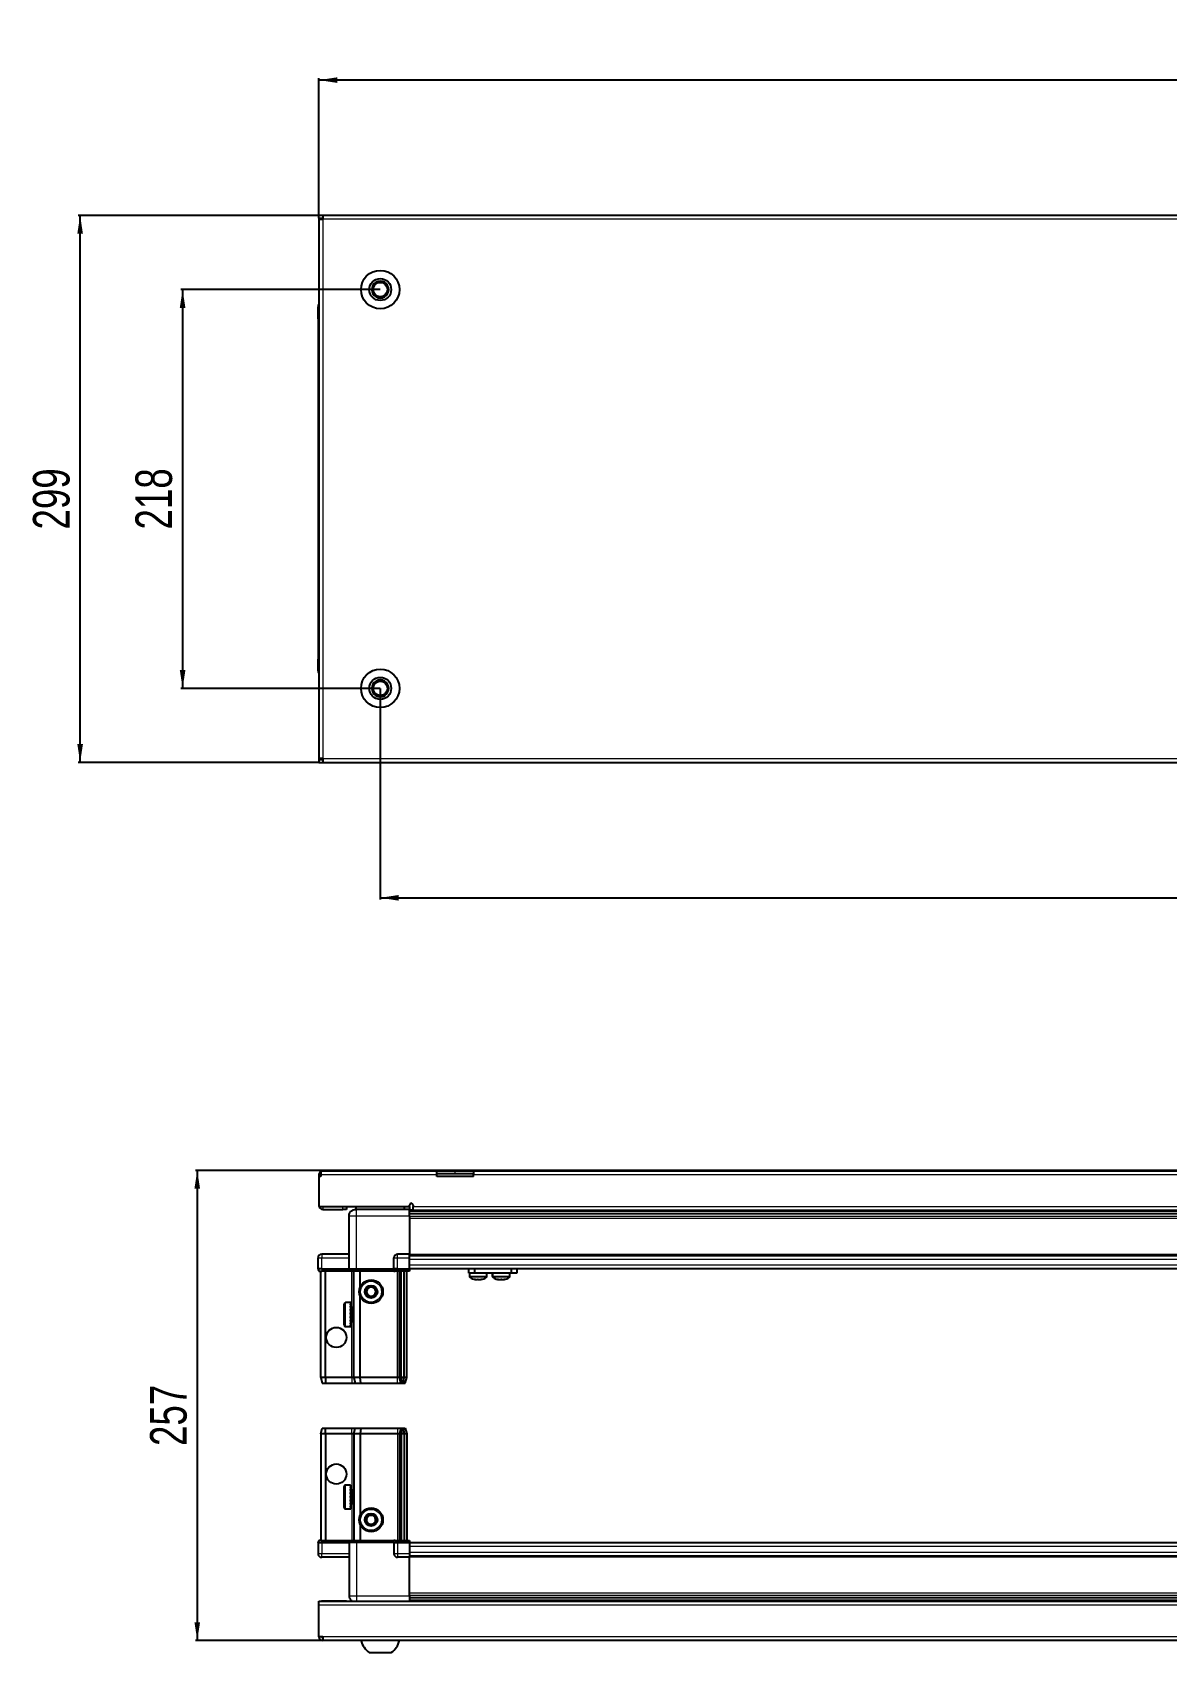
# Model space of a CAD drawing. Header units: millimetres. Extents: x 355 to 3196, y 531 to 1574.
# Drawn here: x 355 to 975, y 531 to 1417 of the extents above; entities that cross this region are included whole.
import ezdxf

# ---------------------------------------------------------------- set-up
doc = ezdxf.new("R2010")
doc.units = ezdxf.units.MM
doc.layers.add('FORMAT', color=7, linetype='Continuous')
doc.styles.add('SLDTEXTSTYLE0', font='TXT', dxfattribs={"width": 0.75})
doc.dimstyles.new('SLDDIMSTYLE0', dxfattribs={"dimtxt": 20, "dimasz": 10, "dimexe": 0, "dimexo": 0.0625, "dimgap": 5, "dimtad": 2, "dimdec": 1, "dimrnd": 1e-09, "dimzin": 12, "dimdsep": 46, "dimtxsty": 'SLDTEXTSTYLE0', "dimsah": 1, "dimcen": 0.09, "dimadec": 0, "dimazin": 3, "dimtfac": 1, "dimtofl": 0, "dimtmove": 0, "dimatfit": 3, "dimfxl": 0, "dimfrac": 2, "dimtolj": 1, "dimtzin": 12, "dimarcsym": 0})

# ---------------------------------------------------------------- blocks, each defined once
blk = doc.blocks.new('_D')
at = {"layer": 'FORMAT'}
for p, q in [((511.89, 1316.51), (380.4, 1316.51)), ((381.4, 1017.51), (381.4, 1316.51)), ((511.89, 1017.51), (380.4, 1017.51))]:
    blk.add_line(p, q, dxfattribs=at)
for points in [[(381.4, 1316.51), (379.86, 1306.51), (382.93, 1306.51)], [(381.4, 1017.51), (382.93, 1027.51), (379.86, 1027.51)]]:
    blk.add_solid(points, dxfattribs=at)
at = {"layer": 'FORMAT', "insert": (355.61, 1144.84), "char_height": 20, "attachment_point": 1, "rotation": 90, "style": 'SLDTEXTSTYLE0'}
blk.add_mtext('299', dxfattribs=at)
blk = doc.blocks.new('_D_1')
at = {"layer": 'FORMAT'}
for p, q in [((511.9, 1316.52), (511.9, 1391.51)), ((1510.9, 1390.51), (511.9, 1390.51)), ((1510.9, 1316.52), (1510.9, 1391.51))]:
    blk.add_line(p, q, dxfattribs=at)
for points in [[(511.9, 1390.51), (521.9, 1388.97), (521.9, 1392.04)], [(1510.9, 1390.51), (1500.9, 1392.04), (1500.9, 1388.97)]]:
    blk.add_solid(points, dxfattribs=at)
at = {"layer": 'FORMAT', "insert": (989.23, 1416.29), "char_height": 20, "attachment_point": 1, "style": 'SLDTEXTSTYLE0'}
blk.add_mtext('999', dxfattribs=at)
blk = doc.blocks.new('_D_2')
at = {"layer": 'FORMAT'}
for p, q in [((545.4, 1058), (545.4, 942.51)), ((1477.4, 1058), (1477.4, 942.51)), ((545.4, 943.51), (1477.4, 943.51))]:
    blk.add_line(p, q, dxfattribs=at)
for points in [[(545.4, 943.51), (555.4, 941.97), (555.4, 945.04)], [(1477.4, 943.51), (1467.4, 945.04), (1467.4, 941.97)]]:
    blk.add_solid(points, dxfattribs=at)
at = {"layer": 'FORMAT', "insert": (989.23, 969.29), "char_height": 20, "attachment_point": 1, "style": 'SLDTEXTSTYLE0'}
blk.add_mtext('932', dxfattribs=at)
blk = doc.blocks.new('_D_4')
at = {"layer": 'FORMAT'}
for p, q in [((545.39, 1276.01), (436.4, 1276.01)), ((437.4, 1276.01), (437.4, 1058.01)), ((545.39, 1058.01), (436.4, 1058.01))]:
    blk.add_line(p, q, dxfattribs=at)
for points in [[(437.4, 1276.01), (435.86, 1266.01), (438.93, 1266.01)], [(437.4, 1058.01), (438.93, 1068.01), (435.86, 1068.01)]]:
    blk.add_solid(points, dxfattribs=at)
at = {"layer": 'FORMAT', "insert": (411.61, 1144.84), "char_height": 20, "attachment_point": 1, "rotation": 90, "style": 'SLDTEXTSTYLE0'}
blk.add_mtext('218', dxfattribs=at)
blk = doc.blocks.new('_D_8')
at = {"layer": 'FORMAT'}
for p, q in [((1005.6, 794.51), (444.4, 794.51)), ((445.4, 794.51), (445.4, 537.51)), ((513.99, 537.51), (444.4, 537.51))]:
    blk.add_line(p, q, dxfattribs=at)
for points in [[(445.4, 794.51), (443.86, 784.51), (446.93, 784.51)], [(445.4, 537.51), (446.93, 547.51), (443.86, 547.51)]]:
    blk.add_solid(points, dxfattribs=at)
at = {"layer": 'FORMAT', "insert": (419.61, 643.85), "char_height": 20, "attachment_point": 1, "rotation": 90, "style": 'SLDTEXTSTYLE0'}
blk.add_mtext('257', dxfattribs=at)

msp = doc.modelspace()

# ---------------------------------------------------------------- linework, layer by layer
at = {"color": 7, "linetype": 'Continuous', "lineweight": 25}
for p, q in [((511.9, 1315.01), (511.9, 1316.51)), ((514, 1316.51), (511.9, 1316.51)), ((511.9, 1315.01), (514, 1315.01)), ((511.9, 1315.01), (511.9, 1314.41)), ((511.9, 1314.41), (511.9, 1019.61)), ((511.9, 1314.41), (514, 1314.41)), ((514, 1316.51), (514, 1314.41)), ((1508.8, 1316.51), (514, 1316.51)), ((511.4, 1266.51), (511.4, 1260.01)), ((511.4, 1260.01), (511.4, 1266.51)), ((511.4, 1260.01), (511.4, 1260.01)), ((511.9, 1260.01), (511.4, 1260.01)), ((511.55, 1260.01), (511.55, 1074.01)), ((511.4, 1074.01), (511.4, 1074.01)), ((511.4, 1067.51), (511.4, 1074.01)), ((511.4, 1074.01), (511.4, 1074.01)), ((511.4, 1074.01), (511.4, 1067.51)), ((511.9, 1074.01), (511.4, 1074.01)), ((511.9, 1066.18), (511.9, 1066.18)), ((514, 1019.61), (511.9, 1019.61)), ((511.9, 1019.61), (511.9, 1019.01)), ((511.9, 1019.01), (511.9, 1017.51)), ((514, 1019.01), (511.9, 1019.01)), ((514, 1019.61), (514, 1017.51)), ((511.9, 1017.51), (514, 1017.51)), ((514, 1017.51), (1508.8, 1017.51)), ((512.9, 792.11), (511.9, 792.11)), ((511.9, 792.11), (511.9, 791.21)), ((511.9, 791.21), (511.9, 774.71)), ((512.9, 791.21), (511.9, 791.21)), ((512.9, 792.11), (512.9, 791.21)), ((513.5, 794.21), (576.4, 794.21)), ((576.4, 792.11), (576.4, 794.21)), ((576.4, 794.21), (586.4, 794.21)), ((586.4, 792.71), (576.4, 792.71)), ((576.4, 791.21), (576.4, 792.11)), ((596.4, 791.21), (576.4, 791.21)), ((586.4, 794.21), (596.4, 794.21)), ((596.4, 792.71), (586.4, 792.71)), ((596.4, 794.21), (1426.4, 794.21)), ((596.4, 794.21), (596.4, 792.11)), ((596.4, 791.21), (596.4, 792.11)), ((511.9, 774.71), (561.4, 774.71)), ((514, 773.21), (524.9, 773.21)), ((526.9, 773.21), (524.9, 773.21)), ((526.9, 774.71), (526.9, 773.21)), ((532.15, 774.71), (532.15, 773.21)), ((561.4, 773.21), (532.4, 773.21)), ((558.65, 773.21), (558.65, 774.71)), ((561.25, 773.21), (561.25, 769.71)), ((561.4, 774.71), (561.4, 775.56)), ((561.4, 774.71), (561.4, 773.21)), ((561.4, 772.56), (585.27, 772.56)), ((1461.4, 770.77), (561.4, 770.77)), ((1461.4, 770.74), (561.4, 770.74)), ((563.4, 775.56), (563.4, 774.81)), ((563.4, 772.71), (563.4, 774.81)), ((563.4, 772.71), (998.9, 772.71)), ((579.9, 772.71), (579.9, 772.56)), ((580.06, 772.71), (580.06, 772.56)), ((580.26, 772.71), (580.26, 772.56)), ((580.82, 772.71), (580.82, 772.56)), ((581.23, 772.71), (581.23, 772.56)), ((582.12, 772.71), (582.12, 772.56)), ((582.7, 772.71), (582.7, 772.56)), ((583.84, 772.71), (583.84, 772.56)), ((584.54, 772.71), (584.54, 772.56)), ((585.27, 772.56), (585.81, 772.56)), ((585.81, 772.71), (585.81, 772.56)), ((585.81, 772.56), (585.82, 772.56)), ((585.82, 772.56), (586.55, 772.56)), ((586, 772.71), (586, 772.56)), ((586.5, 772.71), (586.5, 772.56)), ((586.55, 772.71), (586.55, 772.56)), ((586.55, 772.56), (587.52, 772.56)), ((586.55, 772.56), (586.55, 772.56)), ((587.52, 772.56), (1435.27, 772.56)), ((587.84, 772.71), (587.84, 772.56)), ((587.86, 772.71), (587.86, 772.56)), ((588.55, 772.71), (588.55, 772.56)), ((589.73, 772.71), (589.73, 772.56)), ((590.34, 772.71), (590.34, 772.56)), ((591.29, 772.71), (591.29, 772.56)), ((591.74, 772.71), (591.74, 772.56)), ((592.37, 772.71), (592.37, 772.56)), ((592.62, 772.71), (592.62, 772.56)), ((592.87, 772.71), (592.87, 772.56)), ((592.89, 772.71), (592.89, 772.56)), ((528.4, 740.71), (528.4, 769.71)), ((561.4, 769.71), (561.4, 748.71)), ((511.4, 740.71), (511.4, 746.71)), ((528.4, 748.71), (513.4, 748.71)), ((552.9, 740.71), (552.9, 746.71)), ((561.4, 748.71), (554.9, 748.71)), ((561.4, 746.71), (561.4, 748.71)), ((561.4, 748.06), (1461.4, 748.06)), ((561.4, 740.71), (561.4, 746.71)), ((511.4, 740.71), (511.4, 740.38)), ((511.4, 740.71), (511.4, 740.71)), ((511.4, 740.71), (511.4, 740.38)), ((513.4, 740.71), (511.4, 740.71)), ((511.4, 740.38), (511.9, 739.51)), ((511.4, 740.38), (511.9, 739.51)), ((511.9, 739.51), (513.4, 739.51)), ((512.9, 681.21), (512.9, 739.51)), ((513.4, 740.71), (528.2, 740.71)), ((528.2, 739.51), (513.4, 739.51)), ((515.4, 681.21), (515.4, 739.51)), ((528.2, 740.71), (528.4, 740.71)), ((528.4, 739.51), (528.2, 739.51)), ((528.4, 740.71), (528.4, 739.51)), ((528.4, 740.71), (532.4, 740.71)), ((532.4, 739.51), (528.4, 739.51)), ((530.9, 681.21), (530.9, 739.51)), ((532.4, 740.71), (552.7, 740.71)), ((552.7, 739.51), (532.4, 739.51)), ((534.4, 730.71), (534.4, 739.51)), ((552.7, 740.71), (552.9, 740.71)), ((552.9, 739.51), (552.7, 739.51)), ((552.9, 740.71), (552.9, 739.51)), ((554.9, 740.71), (552.9, 740.71)), ((552.9, 740.71), (554.9, 740.71)), ((552.9, 739.51), (553.57, 739.51)), ((561.4, 739.51), (553.57, 739.51)), ((554.9, 740.71), (561.4, 740.71)), ((554.9, 740.38), (561.4, 740.38)), ((555.9, 681.21), (555.9, 739.51)), ((556.9, 681.21), (556.9, 739.51)), ((558.4, 681.21), (558.4, 739.51)), ((559.9, 681.21), (559.9, 739.51)), ((561.4, 740.86), (1461.4, 740.86)), ((561.4, 740.71), (561.4, 740.38)), ((561.4, 740.38), (561.4, 739.51)), ((593.85, 738.36), (593.85, 740.86)), ((596.85, 738.36), (593.85, 738.36)), ((594.2, 738.36), (594.2, 736.46)), ((596.85, 740.86), (596.85, 738.36)), ((617.05, 738.36), (596.85, 738.36)), ((603.7, 736.46), (603.7, 738.36)), ((606.65, 738.36), (606.65, 736.46)), ((606.7, 738.36), (606.7, 736.46)), ((616.2, 736.46), (616.2, 738.36)), ((617.05, 738.36), (617.05, 740.86)), ((620.05, 738.36), (617.05, 738.36)), ((620.05, 740.86), (620.05, 738.36)), ((525.7, 710.01), (525.7, 721.41)), ((529.4, 722.21), (526.5, 722.21)), ((528.9, 722.12), (529.4, 722.12)), ((528.9, 722.12), (528.9, 721.95)), ((528.9, 721.95), (529.4, 721.95)), ((528.9, 721.47), (529.4, 721.47)), ((528.9, 721.47), (528.9, 721.09)), ((528.9, 721.09), (529.4, 721.09)), ((528.9, 720.25), (529.4, 720.25)), ((528.9, 720.25), (528.9, 719.69)), ((528.9, 719.69), (529.4, 719.69)), ((528.9, 718.59), (529.4, 718.59)), ((528.9, 718.59), (528.9, 717.91)), ((528.9, 717.91), (529.4, 717.91)), ((529.4, 722.12), (529.4, 722.21)), ((529.4, 721.95), (529.4, 722.12)), ((529.4, 721.47), (529.4, 721.95)), ((529.4, 721.09), (529.4, 721.47)), ((529.4, 720.25), (529.4, 721.09)), ((529.4, 719.69), (529.4, 720.25)), ((529.5, 720.11), (529.4, 720.11)), ((529.4, 718.59), (529.4, 719.69)), ((529.4, 717.91), (529.4, 718.59)), ((529.4, 716.65), (529.4, 717.91)), ((529.5, 718.6), (529.5, 720.11)), ((529.5, 711.31), (529.5, 718.6)), ((530.38, 719.02), (529.9, 719.71)), ((529.9, 711.71), (529.9, 719.71)), ((530.86, 719.71), (530.38, 719.02)), ((530.38, 712.4), (530.38, 719.02)), ((530.9, 719.71), (530.86, 719.71)), ((530.86, 711.71), (530.86, 719.71)), ((534.4, 681.21), (534.4, 725.71)), ((526.5, 709.21), (529.4, 709.21)), ((528.9, 716.65), (529.4, 716.65)), ((528.9, 716.65), (528.9, 715.91)), ((528.9, 716.35), (529.4, 716.35)), ((528.9, 715.91), (529.4, 715.91)), ((528.9, 714.61), (529.4, 714.61)), ((528.9, 714.61), (528.9, 713.89)), ((528.9, 714.48), (529.4, 714.48)), ((528.9, 713.89), (529.4, 713.89)), ((528.9, 712.69), (529.4, 712.69)), ((528.9, 712.69), (528.9, 712.06)), ((528.9, 712.06), (529.4, 712.06)), ((528.9, 711.06), (529.4, 711.06)), ((528.9, 711.06), (528.9, 710.57)), ((528.9, 710.57), (529.4, 710.57)), ((528.9, 709.88), (529.4, 709.88)), ((528.9, 709.88), (528.9, 709.6)), ((528.9, 709.6), (529.4, 709.6)), ((528.9, 709.28), (529.4, 709.28)), ((528.9, 709.28), (528.9, 709.22)), ((528.9, 709.22), (529.4, 709.22)), ((529.4, 716.35), (529.4, 716.65)), ((529.4, 714.61), (529.4, 715.91)), ((529.4, 713.89), (529.4, 714.48)), ((529.4, 712.69), (529.4, 713.89)), ((529.4, 712.06), (529.4, 712.69)), ((529.4, 711.06), (529.4, 712.06)), ((529.4, 711.31), (529.5, 711.31)), ((529.4, 710.57), (529.4, 711.06)), ((529.4, 709.88), (529.4, 710.57)), ((529.4, 709.6), (529.4, 709.88)), ((529.4, 709.28), (529.4, 709.6)), ((529.4, 709.22), (529.4, 709.28)), ((529.4, 709.21), (529.4, 709.22)), ((529.9, 711.71), (530.38, 712.4)), ((530.38, 712.4), (530.86, 711.71)), ((530.86, 711.71), (530.9, 711.71)), ((515.4, 681.21), (512.9, 681.21)), ((512.9, 681.21), (513.7, 678.21)), ((513.7, 678.21), (515.55, 678.21)), ((529.9, 681.21), (515.4, 681.21)), ((515.4, 681.21), (515.55, 678.21)), ((515.55, 678.21), (529.9, 678.21)), ((530.9, 681.21), (529.9, 681.21)), ((529.9, 678.21), (531.7, 678.21)), ((534.4, 681.21), (530.9, 681.21)), ((530.9, 681.21), (531.7, 678.21)), ((531.7, 678.21), (534.73, 678.21)), ((554.9, 681.21), (534.4, 681.21)), ((534.73, 678.21), (534.4, 681.21)), ((534.73, 678.21), (554.9, 678.21)), ((555.9, 681.21), (554.9, 681.21)), ((554.9, 678.21), (556.7, 678.21)), ((556.9, 681.21), (555.9, 681.21)), ((556.7, 678.21), (555.9, 681.21)), ((556.7, 678.21), (557.44, 678.21)), ((557.44, 678.21), (556.9, 681.21)), ((558.4, 681.21), (556.9, 681.21)), ((557.44, 678.21), (557.94, 678.21)), ((557.94, 678.21), (558.4, 681.21)), ((557.94, 678.21), (559.09, 678.21)), ((559.9, 681.21), (558.4, 681.21)), ((559.09, 678.21), (559.9, 681.21)), ((512.9, 650.51), (513.7, 653.51)), ((515.4, 650.51), (512.9, 650.51)), ((512.9, 650.51), (512.9, 592.21)), ((513.7, 653.51), (515.55, 653.51)), ((515.4, 650.51), (515.55, 653.51)), ((515.4, 650.51), (515.4, 592.21)), ((529.9, 650.51), (515.4, 650.51)), ((515.55, 653.51), (529.9, 653.51)), ((529.9, 653.51), (531.7, 653.51)), ((530.9, 650.51), (529.9, 650.51)), ((530.9, 650.51), (531.7, 653.51)), ((534.4, 650.51), (530.9, 650.51)), ((530.9, 650.51), (530.9, 592.21)), ((531.7, 653.51), (534.73, 653.51)), ((534.73, 653.51), (534.4, 650.51)), ((554.9, 650.51), (534.4, 650.51)), ((534.4, 650.51), (534.4, 606.01)), ((534.73, 653.51), (554.9, 653.51)), ((554.9, 653.51), (556.7, 653.51)), ((555.9, 650.51), (554.9, 650.51)), ((556.7, 653.51), (555.9, 650.51)), ((555.9, 650.51), (555.9, 592.21)), ((556.9, 650.51), (555.9, 650.51)), ((556.7, 653.51), (557.44, 653.51)), ((557.44, 653.51), (556.9, 650.51)), ((558.4, 650.51), (556.9, 650.51)), ((556.9, 650.51), (556.9, 592.21)), ((557.44, 653.51), (557.94, 653.51)), ((557.94, 653.51), (558.4, 650.51)), ((557.94, 653.51), (559.09, 653.51)), ((559.9, 650.51), (558.4, 650.51)), ((558.4, 650.51), (558.4, 592.21)), ((559.09, 653.51), (559.9, 650.51)), ((559.9, 650.51), (559.9, 592.21)), ((525.7, 610.31), (525.7, 621.71)), ((528.9, 622.51), (526.5, 622.51)), ((528.9, 622.51), (528.9, 622.51)), ((528.9, 622.51), (529.4, 622.51)), ((528.9, 622.32), (529.4, 622.32)), ((528.9, 622.32), (528.9, 622.1)), ((528.9, 622.1), (529.4, 622.1)), ((528.9, 621.53), (529.4, 621.53)), ((528.9, 621.53), (528.9, 621.1)), ((528.9, 621.1), (529.4, 621.1)), ((528.9, 620.19), (529.4, 620.19)), ((528.9, 620.19), (528.9, 619.6)), ((529.4, 622.32), (529.4, 622.51)), ((529.4, 622.1), (529.4, 622.32)), ((529.4, 621.53), (529.4, 622.1)), ((529.4, 621.1), (529.4, 621.53)), ((529.4, 620.19), (529.4, 621.1)), ((529.5, 620.41), (529.4, 620.41)), ((529.4, 619.6), (529.4, 620.19)), ((529.5, 611.61), (529.5, 620.41)), ((530.38, 619.32), (529.9, 620.01)), ((529.9, 612.01), (529.9, 620.01)), ((530.86, 620.01), (530.38, 619.32)), ((530.9, 620.01), (530.86, 620.01)), ((530.86, 612.01), (530.86, 620.01)), ((528.9, 619.6), (529.4, 619.6)), ((528.9, 618.45), (529.4, 618.45)), ((528.9, 618.45), (528.9, 617.75)), ((528.9, 617.75), (529.4, 617.75)), ((528.9, 616.47), (529.4, 616.47)), ((528.9, 616.47), (528.9, 615.73)), ((528.9, 616.32), (529.4, 616.32)), ((528.9, 615.82), (529.4, 615.82)), ((528.9, 615.73), (529.4, 615.73)), ((528.9, 614.44), (529.4, 614.44)), ((528.9, 614.44), (528.9, 613.74)), ((528.9, 613.74), (529.4, 613.74)), ((528.9, 612.57), (529.4, 612.57)), ((528.9, 612.57), (528.9, 611.97)), ((528.9, 611.97), (529.4, 611.97)), ((529.4, 618.45), (529.4, 619.6)), ((529.4, 617.75), (529.4, 618.45)), ((529.4, 616.47), (529.4, 617.75)), ((529.4, 616.32), (529.4, 616.47)), ((529.4, 615.73), (529.4, 615.82)), ((529.4, 614.44), (529.4, 615.73)), ((529.4, 613.74), (529.4, 614.44)), ((529.4, 612.57), (529.4, 613.74)), ((529.4, 611.97), (529.4, 612.57)), ((529.4, 611.03), (529.4, 611.97)), ((529.4, 611.61), (529.5, 611.61)), ((529.9, 612.01), (530.38, 612.7)), ((530.38, 612.7), (530.38, 619.32)), ((530.38, 612.7), (530.86, 612.01)), ((530.86, 612.01), (530.9, 612.01)), ((526.5, 609.51), (528.9, 609.51)), ((528.9, 611.03), (529.4, 611.03)), ((528.9, 611.03), (528.9, 610.59)), ((528.9, 610.59), (529.4, 610.59)), ((528.9, 609.99), (529.4, 609.99)), ((528.9, 609.99), (528.9, 609.75)), ((528.9, 609.75), (529.4, 609.75)), ((528.9, 609.53), (529.4, 609.53)), ((528.9, 609.53), (528.9, 609.51)), ((528.9, 609.52), (529.4, 609.52)), ((529.4, 610.59), (529.4, 611.03)), ((529.4, 609.99), (529.4, 610.59)), ((529.4, 609.75), (529.4, 609.99)), ((529.4, 609.53), (529.4, 609.75)), ((529.4, 609.52), (529.4, 609.53)), ((534.4, 601.01), (534.4, 592.21)), ((511.9, 592.21), (511.4, 591.35)), ((511.4, 591.01), (511.4, 591.35)), ((511.4, 591.01), (513.4, 591.01)), ((511.4, 591.01), (511.4, 585.01)), ((513.4, 592.21), (511.9, 592.21)), ((513.4, 592.21), (528.2, 592.21)), ((528.2, 591.01), (513.4, 591.01)), ((513.4, 591.01), (528.2, 591.01)), ((528.2, 592.21), (528.4, 592.21)), ((528.4, 591.01), (528.2, 591.01)), ((528.4, 591.01), (528.4, 592.21)), ((528.4, 592.21), (532.4, 592.21)), ((532.4, 591.01), (528.4, 591.01)), ((528.4, 591.01), (528.4, 562.01)), ((532.4, 592.21), (552.7, 592.21)), ((552.7, 591.01), (532.4, 591.01)), ((552.7, 592.21), (552.9, 592.21)), ((552.9, 591.01), (552.7, 591.01)), ((552.9, 591.01), (552.9, 592.21)), ((553.57, 592.21), (552.9, 592.21)), ((552.9, 591.01), (554.9, 591.01)), ((552.9, 591.01), (552.9, 585.01)), ((553.57, 592.21), (561.4, 592.21)), ((561.4, 591.35), (554.9, 591.35)), ((561.4, 591.01), (554.9, 591.01)), ((554.9, 591.01), (561.4, 591.01)), ((561.4, 592.21), (561.4, 591.35)), ((561.4, 591.35), (561.4, 591.35)), ((561.4, 591.01), (561.4, 591.35)), ((561.4, 591.01), (561.4, 591.01)), ((561.4, 591.01), (561.4, 585.01)), ((1461.4, 590.86), (561.4, 590.86)), ((561.4, 585.01), (561.4, 583.01)), ((528.4, 583.01), (513.4, 583.01)), ((561.4, 583.01), (554.9, 583.01)), ((1461.4, 583.66), (561.4, 583.66)), ((561.4, 562.01), (561.4, 583.01)), ((511.9, 559.01), (1510.9, 559.01)), ((511.9, 556.91), (511.9, 559.01)), ((526.9, 559.11), (514, 559.11)), ((526.9, 559.11), (526.9, 559.01)), ((561.4, 560.99), (1461.4, 560.99)), ((561.4, 560.96), (1461.4, 560.96)), ((585.27, 559.16), (561.4, 559.16)), ((579.9, 559.01), (579.9, 559.16)), ((579.93, 559.01), (579.93, 559.16)), ((580.2, 559.01), (580.2, 559.16)), ((580.47, 559.01), (580.47, 559.16)), ((581.12, 559.01), (581.12, 559.16)), ((581.58, 559.01), (581.58, 559.16)), ((582.55, 559.01), (582.55, 559.16)), ((583.17, 559.01), (583.17, 559.16)), ((584.35, 559.01), (584.35, 559.16)), ((585.01, 559.01), (585.01, 559.16)), ((585.07, 559.01), (585.07, 559.16)), ((586.36, 559.16), (585.27, 559.16)), ((586.36, 559.01), (586.36, 559.16)), ((586.36, 559.16), (586.36, 559.16)), ((587.09, 559.16), (586.36, 559.16)), ((586.37, 559.01), (586.37, 559.16)), ((586.87, 559.01), (586.87, 559.16)), ((587.1, 559.16), (587.09, 559.16)), ((587.1, 559.01), (587.1, 559.16)), ((587.52, 559.16), (587.1, 559.16)), ((1435.27, 559.16), (587.52, 559.16)), ((588.37, 559.01), (588.37, 559.16)), ((589.06, 559.01), (589.06, 559.16)), ((590.19, 559.01), (590.19, 559.16)), ((590.76, 559.01), (590.76, 559.16)), ((591.63, 559.01), (591.63, 559.16)), ((592.04, 559.01), (592.04, 559.16)), ((592.57, 559.01), (592.57, 559.16)), ((592.76, 559.01), (592.76, 559.16)), ((592.9, 559.01), (592.9, 559.16)), ((511.9, 539.61), (511.9, 556.91)), ((514, 539.61), (511.9, 539.61)), ((514, 539.61), (514, 537.51)), ((1508.8, 537.51), (514, 537.51)), ((539.4, 530.91), (551.4, 530.91))]:
    msp.add_line(p, q, dxfattribs=at)
at = {"color": 8, "linetype": 'Continuous', "lineweight": 18}
for p, q in [((514, 1314.41), (514, 1019.61)), ((1508.8, 1314.41), (514, 1314.41)), ((511.9, 1266.51), (511.4, 1266.51)), ((511.9, 1067.51), (511.4, 1067.51)), ((514, 1019.61), (1508.8, 1019.61)), ((576.4, 792.11), (512.9, 792.11)), ((586.4, 792.71), (586.4, 794.21)), ((1426.4, 792.11), (596.4, 792.11)), ((514, 774.71), (514, 773.21)), ((524.9, 773.21), (524.9, 774.71)), ((561.4, 773.21), (563.4, 773.21)), ((1461.4, 771.98), (561.4, 771.98)), ((563.4, 774.81), (998.9, 774.81)), ((532.4, 769.71), (561.4, 769.71)), ((532.4, 740.71), (532.4, 769.71)), ((561.4, 769.53), (1461.4, 769.53)), ((1461.4, 768.12), (561.4, 768.12)), ((511.4, 746.71), (513.4, 746.71)), ((513.4, 748.71), (513.4, 746.71)), ((513.4, 746.71), (528.4, 746.71)), ((513.4, 740.71), (513.4, 746.71)), ((552.9, 746.71), (554.9, 746.71)), ((554.9, 746.71), (554.9, 748.71)), ((554.9, 746.71), (561.4, 746.71)), ((554.9, 740.71), (554.9, 746.71)), ((561.4, 748.71), (1461.4, 748.71)), ((561.4, 746.06), (1461.4, 746.06)), ((513.4, 740.71), (513.4, 739.51)), ((528.2, 739.51), (528.2, 740.71)), ((529.9, 719.71), (529.9, 739.51)), ((532.4, 740.71), (532.4, 739.51)), ((552.7, 739.51), (552.7, 740.71)), ((554.9, 740.71), (554.9, 740.38)), ((554.9, 681.21), (554.9, 739.51)), ((561.4, 742.86), (1461.4, 742.86)), ((603.7, 736.46), (594.2, 736.46)), ((603.5, 736.09), (594.39, 736.09)), ((606.7, 736.46), (606.65, 736.46)), ((616.2, 736.46), (606.7, 736.46)), ((606.89, 736.09), (606.84, 736.09)), ((616, 736.09), (606.89, 736.09)), ((526.5, 709.21), (526.5, 722.21)), ((529.9, 681.21), (529.9, 711.71)), ((529.9, 681.21), (529.9, 678.21)), ((554.9, 678.21), (554.9, 681.21)), ((529.9, 650.51), (529.9, 653.51)), ((529.9, 650.51), (529.9, 620.01)), ((554.9, 653.51), (554.9, 650.51)), ((554.9, 650.51), (554.9, 592.21)), ((526.5, 609.51), (526.5, 622.51)), ((529.9, 612.01), (529.9, 592.21)), ((511.4, 585.01), (513.4, 585.01)), ((513.4, 591.01), (513.4, 592.21)), ((513.4, 591.01), (513.4, 585.01)), ((513.4, 585.01), (528.4, 585.01)), ((513.4, 583.01), (513.4, 585.01)), ((528.2, 591.01), (528.2, 592.21)), ((532.4, 591.01), (532.4, 592.21)), ((532.4, 591.01), (532.4, 562.01)), ((552.7, 591.01), (552.7, 592.21)), ((552.9, 585.01), (554.9, 585.01)), ((554.9, 591.01), (554.9, 591.35)), ((554.9, 591.01), (554.9, 585.01)), ((554.9, 585.01), (561.4, 585.01)), ((554.9, 585.01), (554.9, 583.01)), ((561.4, 591.01), (561.4, 591.35)), ((1461.4, 588.86), (561.4, 588.86)), ((1461.4, 585.66), (561.4, 585.66)), ((1461.4, 583.01), (561.4, 583.01)), ((514, 559.01), (514, 559.11)), ((532.4, 562.01), (561.4, 562.01)), ((561.4, 563.61), (1461.4, 563.61)), ((1461.4, 562.2), (561.4, 562.2)), ((561.4, 559.75), (1461.4, 559.75)), ((1510.9, 556.91), (511.9, 556.91)), ((1508.8, 539.61), (514, 539.61))]:
    msp.add_line(p, q, dxfattribs=at)
at = {"color": 7, "linetype": 'Continuous', "lineweight": 25, "flags": 128}
msp.add_lwpolyline([(514, 559.11), (513.59, 559.07), (513.36, 559.01)], dxfattribs=at)
at = {"color": 7, "linetype": 'Continuous', "lineweight": 25}
for centre, radius in [((545.4, 1276.01), 10.5), ((545.4, 1276.01), 6), ((545.4, 1276.01), 3.9), ((545.4, 1058.01), 10.5), ((545.4, 1058.01), 6), ((545.4, 1058.01), 3.9), ((540.4, 728.21), 6.5), ((540.4, 728.21), 3.46), ((521.4, 703.21), 5.5), ((521.4, 628.51), 5.5), ((540.4, 603.51), 6.5), ((540.4, 603.51), 3.46)]:
    msp.add_circle(centre, radius, dxfattribs=at)
at = {"color": 8, "linetype": 'Continuous', "lineweight": 18}
for centre in [(540.4, 728.21), (540.4, 603.51)]:
    msp.add_circle(centre, 5.7, dxfattribs=at)
at = {"color": 7, "linetype": 'Continuous', "lineweight": 25}
for centre, radius, start, end in [((545.4, 1276.01), 4.62, 120, 180), ((545.4, 1276.01), 4.62, 180, 240), ((545.4, 1276.01), 4.62, 60, 120), ((545.4, 1276.01), 4.62, 0, 60), ((545.4, 1276.01), 4.62, 300, 0), ((513.4, 1266.51), 2, 138.59038, 180), ((545.4, 1276.01), 4.62, 240, 300), ((513.4, 1067.51), 2, 180, 221.39416), ((545.4, 1058.01), 4.62, 120, 180), ((545.4, 1058.01), 4.62, 180, 240), ((545.4, 1058.01), 4.62, 60, 120), ((545.4, 1058.01), 4.62, 240, 300), ((545.4, 1058.01), 4.62, 0, 60), ((545.4, 1058.01), 4.62, 300, 0), ((514, 775.31), 2.1, 196.60155, 270), ((562.4, 775.56), 1, 0, 180), ((513.4, 746.71), 2, 90, 180), ((554.9, 746.71), 2, 90, 180), ((594.65, 736.46), 0.45, 180, 235.28209), ((598.95, 742.66), 8, 235.28209, 258.9392), ((598.95, 742.66), 8, 281.00757, 304.71791), ((603.25, 736.46), 0.45, 304.71791, 0), ((607.1, 736.46), 0.45, 180, 235.28209), ((607.15, 736.46), 0.45, 180, 235.28209), ((611.4, 742.66), 8, 235.28209, 255.8287), ((611.45, 742.66), 8, 235.28209, 259.06255), ((611.45, 742.66), 8, 280.87532, 304.71791), ((615.75, 736.46), 0.45, 304.71791, 0), ((540.4, 728.21), 2.5, 134.92207, 194.92207), ((540.4, 728.21), 2.5, 194.92207, 254.92207), ((540.4, 728.21), 2.5, 74.92207, 134.92207), ((540.4, 728.21), 2.5, 254.92207, 314.92207), ((540.4, 728.21), 2.5, 14.92207, 74.92207), ((540.4, 728.21), 2.5, 314.92207, 14.92207), ((526.5, 721.41), 0.8, 90, 180), ((529.9, 720.11), 0.4, 180, 270), ((526.5, 710.01), 0.8, 180, 270), ((529.9, 711.31), 0.4, 90, 180), ((526.5, 621.71), 0.8, 90, 180), ((529.9, 620.41), 0.4, 180, 270), ((529.9, 611.61), 0.4, 90, 180), ((526.5, 610.31), 0.8, 180, 270), ((540.4, 603.51), 2.5, 147.37605, 207.37605), ((540.4, 603.51), 2.5, 207.37605, 267.37605), ((540.4, 603.51), 2.5, 87.37605, 147.37605), ((540.4, 603.51), 2.5, 27.37605, 87.37605), ((540.4, 603.51), 2.5, 327.37605, 27.37605), ((540.4, 603.51), 2.5, 267.37605, 327.37605), ((513.4, 585.01), 2, 180, 270), ((554.9, 585.01), 2, 180, 270), ((514, 539.61), 2.1, 180, 270), ((514, 539.61), 0.6, 180, 270), ((546.42, 540.54), 11.91, 194.70035, 233.8734), ((544.37, 540.54), 11.91, 306.1266, 345.29965)]:
    msp.add_arc(centre, radius, start, end, dxfattribs=at)
for centre, start_param, end_param in [((554.9, 736.92), 0, 0.722734), ((554.9, 594.81), 2.418858, 3.141593)]:
    msp.add_ellipse(centre, major_axis=(0, 3.46), ratio=0.57735, start_param=start_param, end_param=end_param, dxfattribs=at)
for points, knots in [([(540.78, 1276.01), (541.11, 1276.58), (541.67, 1277.56), (542.5, 1278.98), (542.9, 1279.69), (543.09, 1280.01)], [0, 0, 0, 0, 0.439131, 0.751378, 1, 1, 1, 1]), ([(543.09, 1272.01), (542.76, 1272.58), (542.19, 1273.56), (541.37, 1274.98), (540.96, 1275.69), (540.78, 1276.01)], [0, 0, 0, 0, 0.439131, 0.751378, 1, 1, 1, 1]), ([(543.09, 1280.01), (543.29, 1280.01), (543.99, 1280.01), (545.3, 1280.01), (546.69, 1280.01), (547.44, 1280.01), (547.71, 1280.01)], [0, 0, 0, 0, 0.139329, 0.48527, 0.816356, 1, 1, 1, 1]), ([(547.71, 1280.01), (548.04, 1279.43), (548.6, 1278.45), (549.42, 1277.03), (549.83, 1276.32), (550.01, 1276.01)], [0, 0, 0, 0, 0.439131, 0.751378, 1, 1, 1, 1]), ([(550.01, 1276.01), (549.68, 1275.43), (549.12, 1274.45), (548.3, 1273.03), (547.89, 1272.32), (547.71, 1272.01)], [0, 0, 0, 0, 0.439131, 0.751378, 1, 1, 1, 1]), ([(547.71, 1272.01), (547.44, 1272.01), (546.69, 1272.01), (545.3, 1272.01), (543.99, 1272.01), (543.29, 1272.01), (543.09, 1272.01)], [0, 0, 0, 0, 0.183644, 0.51473, 0.860671, 1, 1, 1, 1]), ([(540.78, 1058.01), (541.11, 1058.58), (541.67, 1059.56), (542.5, 1060.98), (542.9, 1061.69), (543.09, 1062.01)], [0, 0, 0, 0, 0.439131, 0.751378, 1, 1, 1, 1]), ([(543.09, 1054.01), (542.76, 1054.58), (542.19, 1055.56), (541.37, 1056.98), (540.96, 1057.69), (540.78, 1058.01)], [0, 0, 0, 0, 0.439131, 0.751378, 1, 1, 1, 1]), ([(543.09, 1062.01), (543.29, 1062.01), (543.99, 1062.01), (545.3, 1062.01), (546.69, 1062.01), (547.44, 1062.01), (547.71, 1062.01)], [0, 0, 0, 0, 0.139329, 0.48527, 0.816356, 1, 1, 1, 1]), ([(547.71, 1054.01), (547.44, 1054.01), (546.69, 1054.01), (545.3, 1054.01), (543.99, 1054.01), (543.29, 1054.01), (543.09, 1054.01)], [0, 0, 0, 0, 0.183644, 0.51473, 0.860671, 1, 1, 1, 1]), ([(547.71, 1062.01), (548.04, 1061.43), (548.6, 1060.45), (549.42, 1059.03), (549.83, 1058.32), (550.01, 1058.01)], [0, 0, 0, 0, 0.439131, 0.751378, 1, 1, 1, 1]), ([(550.01, 1058.01), (549.68, 1057.43), (549.12, 1056.45), (548.3, 1055.03), (547.89, 1054.32), (547.71, 1054.01)], [0, 0, 0, 0, 0.439131, 0.751378, 1, 1, 1, 1]), ([(513.49, 794.12), (513.41, 794.11), (513.09, 794.06), (512.61, 793.73), (512.14, 793.19), (511.92, 792.6), (511.9, 792.24), (511.9, 792.11)], [0, 0, 0, 0, 0.0862, 0.3453145, 0.6044258, 0.863537, 1, 1, 1, 1]), ([(512.9, 792.11), (512.94, 792.37), (513.03, 792.86), (513.17, 793.5), (513.3, 793.97), (513.41, 794.19), (513.47, 794.21), (513.5, 794.21)], [0, 0, 0, 0, 0.230255, 0.448522, 0.666786, 0.88505, 1, 1, 1, 1]), ([(528.4, 769.71), (528.44, 770.15), (528.51, 770.83), (528.95, 771.65), (529.4, 772.21), (529.96, 772.66), (530.78, 773.09), (531.46, 773.17), (531.9, 773.21)], [0, 0, 0, 0, 0.239457, 0.368361, 0.5, 0.631639, 0.760543, 1, 1, 1, 1]), ([(532.4, 773.21), (532.33, 773.21), (532.2, 773.21), (532.03, 773.21), (531.92, 773.21), (531.9, 773.21), (531.9, 773.21)], [0, 0, 0, 0, 0.249394, 0.500333, 0.750167, 1, 1, 1, 1]), ([(561.4, 769.71), (561.4, 770.11), (561.4, 770.89), (561.4, 771.94), (561.4, 772.73), (561.4, 773.15), (561.4, 773.2), (561.4, 773.21)], [0, 0, 0, 0, 0.214694, 0.429388, 0.644082, 0.858775, 1, 1, 1, 1]), ([(537.61, 728.96), (537.97, 729.33), (538.66, 730.01), (539.34, 730.69), (539.65, 731)], [0, 0, 0, 0, 0.534686, 1, 1, 1, 1]), ([(538.35, 726.18), (538.26, 726.51), (538.05, 727.3), (537.79, 728.27), (537.64, 728.84), (537.61, 728.96)], [0, 0, 0, 0, 0.362901, 0.866875, 1, 1, 1, 1]), ([(539.65, 731), (540.15, 730.87), (541.08, 730.62), (542.01, 730.37), (542.44, 730.25)], [0, 0, 0, 0, 0.534686, 1, 1, 1, 1]), ([(543.18, 727.46), (542.82, 727.1), (542.14, 726.42), (541.46, 725.74), (541.14, 725.42)], [0, 0, 0, 0, 0.534686, 1, 1, 1, 1]), ([(542.44, 730.25), (542.47, 730.13), (542.63, 729.55), (542.88, 728.59), (543.09, 727.8), (543.18, 727.46)], [0, 0, 0, 0, 0.133125, 0.637099, 1, 1, 1, 1]), ([(597.45, 734.81), (597.45, 734.81), (597.45, 734.8), (597.31, 734.84), (597.13, 734.89), (596.98, 734.94), (596.91, 734.97), (596.89, 734.98), (596.89, 734.99), (596.91, 734.99), (596.93, 734.98), (597, 734.97), (597.29, 734.9), (597.67, 734.83), (598.08, 734.8), (598.36, 734.82), (598.51, 734.89), (598.61, 734.96), (598.69, 734.98), (598.71, 734.99), (598.73, 734.99), (598.76, 734.99), (598.79, 734.98), (598.9, 734.95), (599.05, 734.88), (599.28, 734.82), (599.57, 734.8), (599.92, 734.82), (600.22, 734.87), (600.47, 734.92), (600.58, 734.95), (600.66, 734.97), (600.72, 734.98), (600.76, 734.98), (600.77, 734.99), (600.78, 734.99), (600.78, 734.99)], [0, 0, 0, 0, 0.026098, 0.079837, 0.137205, 0.178357, 0.199039, 0.20334, 0.207689, 0.210723, 0.214544, 0.22148, 0.248602, 0.355777, 0.404897, 0.454423, 0.54605, 0.591404, 0.597119, 0.601325, 0.604382, 0.607444, 0.611991, 0.624229, 0.678519, 0.75975, 0.804305, 0.849026, 0.923625, 0.95136, 0.968708, 0.979996, 0.991142, 0.995473, 0.998845, 1, 1, 1, 1]), ([(600.78, 734.99), (600.78, 734.99), (600.79, 734.99), (600.79, 734.98), (600.75, 734.94), (600.61, 734.88), (600.47, 734.82), (600.42, 734.8), (600.46, 734.81), (600.48, 734.81)], [0, 0, 0, 0, 0.015183, 0.036536, 0.0957, 0.360142, 0.675239, 0.874535, 1, 1, 1, 1]), ([(609.93, 734.81), (609.94, 734.81), (609.96, 734.81), (609.81, 734.85), (609.65, 734.92), (609.54, 734.97), (609.53, 734.98), (609.54, 734.99), (609.55, 734.99), (609.58, 734.98), (609.67, 734.96), (610.01, 734.89), (610.43, 734.81), (610.86, 734.8), (611.08, 734.83), (611.25, 734.89), (611.37, 734.94), (611.45, 734.97), (611.5, 734.98), (611.53, 734.99), (611.55, 734.99), (611.58, 734.98), (611.63, 734.97), (611.77, 734.9), (611.92, 734.83), (612.23, 734.8), (612.61, 734.82), (613, 734.89), (613.3, 734.96), (613.4, 734.98), (613.43, 734.99), (613.44, 734.99), (613.45, 734.99), (613.44, 734.98), (613.39, 734.95), (613.21, 734.88), (613.01, 734.82), (612.97, 734.81), (612.96, 734.81)], [0, 0, 0, 0, 0.028363, 0.080682, 0.138356, 0.167292, 0.170918, 0.173795, 0.176698, 0.18005, 0.186399, 0.213077, 0.319019, 0.35398, 0.399283, 0.447645, 0.482337, 0.499772, 0.503397, 0.507064, 0.509622, 0.512843, 0.51869, 0.541554, 0.631904, 0.673313, 0.715064, 0.792307, 0.830541, 0.835358, 0.838904, 0.841481, 0.844063, 0.847895, 0.858212, 0.90398, 0.972459, 1, 1, 1, 1]), ([(541.14, 725.42), (540.64, 725.56), (539.71, 725.81), (538.78, 726.06), (538.35, 726.18)], [0, 0, 0, 0, 0.534686, 1, 1, 1, 1]), ([(537.51, 603.65), (537.79, 604.08), (538.31, 604.89), (538.83, 605.7), (539.07, 606.08)], [0, 0, 0, 0, 0.534686, 1, 1, 1, 1]), ([(538.84, 601.08), (538.78, 601.19), (538.51, 601.72), (538.05, 602.61), (537.67, 603.34), (537.51, 603.65)], [0, 0, 0, 0, 0.133125, 0.637099, 1, 1, 1, 1]), ([(539.07, 606.08), (539.58, 606.05), (540.55, 606.01), (541.51, 605.97), (541.95, 605.94)], [0, 0, 0, 0, 0.534686, 1, 1, 1, 1]), ([(543.28, 603.38), (543, 602.95), (542.48, 602.13), (541.96, 601.33), (541.72, 600.95)], [0, 0, 0, 0, 0.534686, 1, 1, 1, 1]), ([(541.95, 605.94), (542.11, 605.64), (542.49, 604.91), (542.95, 604.02), (543.22, 603.49), (543.28, 603.38)], [0, 0, 0, 0, 0.362901, 0.866875, 1, 1, 1, 1]), ([(541.72, 600.95), (541.21, 600.97), (540.24, 601.02), (539.29, 601.06), (538.84, 601.08)], [0, 0, 0, 0, 0.534686, 1, 1, 1, 1]), ([(528.4, 562.01), (528.44, 561.57), (528.51, 560.9), (528.95, 560.08), (529.41, 559.53), (529.81, 559.17), (530.07, 559.04), (530.12, 559.01)], [0, 0, 0, 0, 0.363018, 0.558438, 0.758004, 0.95757, 1, 1, 1, 1]), ([(561.4, 562.01), (561.4, 561.62), (561.4, 560.83), (561.4, 559.81), (561.4, 559.18), (561.4, 559.02), (561.4, 559.01)], [0, 0, 0, 0, 0.32552, 0.65104, 0.97656, 1, 1, 1, 1])]:
    msp.add_open_spline(points, degree=3, knots=knots, dxfattribs=at)
at = {"color": 8, "linetype": 'Continuous', "lineweight": 18}
for points, knots in [([(532.4, 769.71), (532.4, 770.15), (532.4, 770.83), (532.4, 771.65), (532.4, 772.21), (532.4, 772.66), (532.4, 773.09), (532.4, 773.17), (532.4, 773.21)], [0, 0, 0, 0, 0.239457, 0.368361, 0.5, 0.631639, 0.760543, 1, 1, 1, 1]), ([(532.4, 562.01), (532.4, 561.57), (532.4, 560.9), (532.4, 560.08), (532.4, 559.53), (532.4, 559.17), (532.4, 559.04), (532.4, 559.01)], [0, 0, 0, 0, 0.3630185, 0.5584377, 0.7580039, 0.9575702, 1, 1, 1, 1])]:
    msp.add_open_spline(points, degree=3, knots=knots, dxfattribs=at)
for points in [[(528.4, 769.71), (528.46, 769.71), (528.58, 769.71), (529.5, 769.71), (530.82, 769.71), (531.87, 769.71), (532.4, 769.71)], [(528.4, 562.01), (528.46, 562.01), (528.58, 562.01), (529.5, 562.01), (530.82, 562.01), (531.87, 562.01), (532.4, 562.01)]]:
    msp.add_open_spline(points, degree=3, dxfattribs=at)

# ---------------------------------------------------------------- dimensions: what is measured, and where the dimension line sits
at = {"layer": 'FORMAT'}
dim = msp.add_linear_dim(base=(511.9, 1390.51), p1=(1510.9, 1316.51), p2=(511.9, 1316.51), dimstyle='SLDDIMSTYLE0', dxfattribs=at)
dim.commit()
dim.dimension.update_dxf_attribs({"geometry": '_D_1', "text_midpoint": (1011.4, 1390.51), "dimtype": 160})
for base, p1, p2, angle, picture, middle in [((381.4, 1316.51), (511.9, 1017.51), (511.9, 1316.51), 90, '_D', (381.4, 1167.01)), ((437.4, 1058.01), (545.4, 1276.01), (545.4, 1058.01), 90, '_D_4', (437.4, 1167.01)), ((1477.4, 943.51), (545.4, 1058.01), (1477.4, 1058.01), 0, '_D_2', (1011.4, 943.51)), ((445.4, 537.51), (1005.61, 794.51), (514, 537.51), 90, '_D_8', (445.4, 666.01))]:
    dim = msp.add_linear_dim(base=base, p1=p1, p2=p2, angle=angle, dimstyle='SLDDIMSTYLE0', dxfattribs=at)
    dim.commit()
    dim.dimension.update_dxf_attribs({"geometry": picture, "text_midpoint": middle, "dimtype": 160})

doc.saveas('drawing.dxf')
